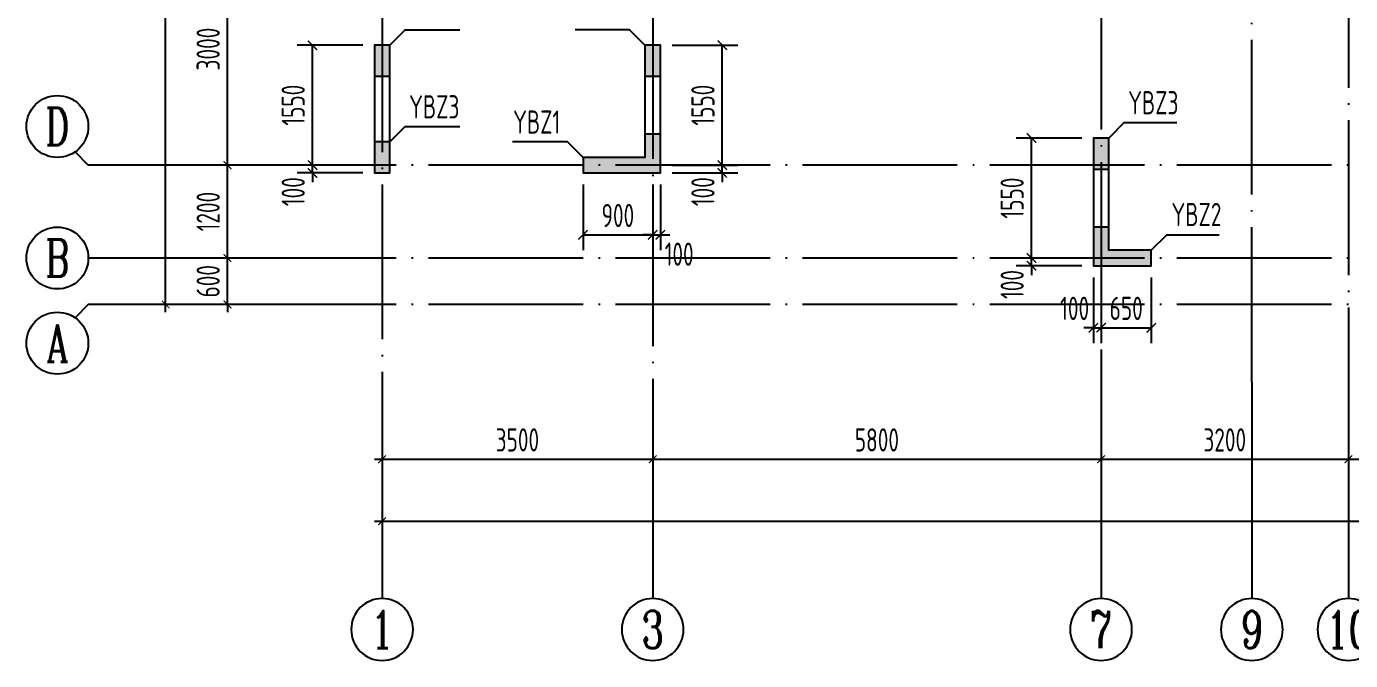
# Model space of a CAD drawing. Extents: x -655480 to 203344, y -294099 to 287156.
# Drawn here: x -308476 to -291349, y 58991 to 67183 of the extents above; entities that cross this region are included whole.
import ezdxf
from ezdxf.enums import TextEntityAlignment as Align

# ---------------------------------------------------------------- set-up
doc = ezdxf.new("R2010")
doc.units = 0
doc.header["$LTSCALE"] = 1000
doc.linetypes.add('DOTE', pattern=[2.42, 2, -0.2, 0.02, -0.2])
doc.layers.get('0').update_dxf_attribs({"linetype": 'CONTINUOUS'})
doc.layers.get('DEFPOINTS').update_dxf_attribs({"linetype": 'CONTINUOUS'})
for name, color, linetype in [('A-AXIS', 1, 'CONTINUOUS'), ('A-DOTE', 10, 'DOTE'), ('AXIS_NUM', 7, 'CONTINUOUS'), ('S-Q墙实线', 6, 'CONTINUOUS'), ('S-Q墙标注', 3, 'CONTINUOUS'), ('S-X详图填充', 252, 'CONTINUOUS'), ('S-X详图实线', 4, 'CONTINUOUS'), ('S-Y一般标注', 3, 'CONTINUOUS'), ('S-Z柱编号', 6, 'CONTINUOUS')]:
    doc.layers.add(name, color=color, linetype=linetype)
doc.styles.add('TSSD_Axis', font='complex.shx', dxfattribs={"width": 0.7, "bigfont": 'hztxt.shx'})
doc.styles.add('TSSD_DIMENSION', font='Tssdeng.shx', dxfattribs={"width": 0.7, "bigfont": 'tssdchn.shx'})
doc.styles.add('TSSD_REIN', font='tssdeng.shx', dxfattribs={"width": 0.7, "height": 300, "bigfont": 'tssdchn.shx'})
doc.styles.add('结构文字', font='zstxt.shx', dxfattribs={"width": 0.7, "bigfont": 'zshz.shx'})
doc.dimstyles.new('STRUCK', dxfattribs={"dimtxt": 400, "dimasz": 121, "dimexe": 200, "dimexo": 150, "dimgap": 115, "dimtad": 1, "dimdec": 0, "dimdsep": 46, "dimtxsty": '结构文字', "dimblk": 'ARCHTICK', "dimcen": 400, "dimclrd": 3, "dimclre": 3, "dimclrt": 7, "dimadec": 0, "dimazin": 0, "dimtfac": 1, "dimtdec": 0, "dimtix": 1, "dimtmove": 2, "dimatfit": 3, "dimldrblk": '_DIMX', "dimfxl": 1, "dimtolj": 1, "dimtzin": 0, "dimarcsym": 0})
doc.dimstyles.new('TSSD_100_100', dxfattribs={"dimtxt": 300, "dimasz": 100, "dimexe": 100, "dimexo": 250, "dimgap": 100, "dimtad": 1, "dimdec": 0, "dimzin": 0, "dimdsep": 46, "dimtxsty": 'TSSD_DIMENSION', "dimblk": 'ARCHTICK', "dimcen": 0, "dimdle": 100, "dimclrt": 7, "dimadec": 0, "dimazin": 0, "dimtfac": 1, "dimtdec": 0, "dimtix": 1, "dimtmove": 2, "dimatfit": 3, "dimldrblk": 'ARCHTICK', "dimfxl": 1, "dimtolj": 1, "dimtzin": 0, "dimarcsym": 0})

# ---------------------------------------------------------------- blocks, each defined once
blk = doc.blocks.new('ts_axno')
at = {"color": 0, "linetype": 'ByBlock', "lineweight": -2}
blk.add_circle((0, 0), 0.5, dxfattribs=at)
at = {"color": 0, "linetype": 'ByBlock', "lineweight": -2, "style": 'TSSD_Axis', "width": 0.7}
blk.add_attdef('A', text='', height=0.6, dxfattribs=at).set_placement((0, 0), align=Align.MIDDLE_CENTER)
blk = doc.blocks.new('_ArchTick')
at = {"color": 0, "linetype": 'ByBlock', "const_width": 0.15}
blk.add_lwpolyline([(-0.5, -0.5), (0.5, 0.5)], dxfattribs=at)
blk = doc.blocks.new('*D173')
at = {"layer": 'DEFPOINTS', "color": 0, "transparency": 16777216}
for p in [(2600, 5200), (3600, 5200), (3600, 4600)]:
    blk.add_point(p, dxfattribs=at)
at = {"layer": 'S-Y一般标注', "color": 0, "lineweight": -2, "transparency": 16777216}
for p, q in [((3350, 5200), (2500, 5200)), ((2600, 5200), (2600, 5300)), ((2600, 4600), (2600, 5200)), ((3350, 4600), (2500, 4600)), ((2600, 4600), (2600, 4500))]:
    blk.add_line(p, q, dxfattribs=at)
at = {"layer": 'S-Y一般标注', "color": 0, "lineweight": -2, "transparency": 16777216, "xscale": 100, "yscale": 100, "zscale": 100}
for p, rotation in [((2600, 5200), 270), ((2600, 4600), 90)]:
    blk.add_blockref('_ArchTick', p, dxfattribs=dict(at, rotation=rotation))
at = {"layer": 'S-Y一般标注', "color": 7, "transparency": 16777216, "insert": (2350, 4900), "char_height": 300, "attachment_point": 5, "rotation": 90, "style": 'TSSD_DIMENSION'}
blk.add_mtext('\\A1;600', dxfattribs=at)
blk = doc.blocks.new('*D179')
at = {"layer": 'DEFPOINTS', "color": 0, "transparency": 16777216}
for p in [(1800, 17150), (3600, 17150), (3600, 4600)]:
    blk.add_point(p, dxfattribs=at)
at = {"layer": 'S-Y一般标注', "color": 0, "lineweight": -2, "transparency": 16777216}
for p, q in [((3350, 17150), (1700, 17150)), ((1800, 4500), (1800, 17250)), ((3350, 4600), (1700, 4600))]:
    blk.add_line(p, q, dxfattribs=at)
at = {"layer": 'S-Y一般标注', "color": 0, "lineweight": -2, "transparency": 16777216, "xscale": 100, "yscale": 100, "zscale": 100}
for p, rotation in [((1800, 17150), 90), ((1800, 4600), 270)]:
    blk.add_blockref('_ArchTick', p, dxfattribs=dict(at, rotation=rotation))
at = {"layer": 'S-Y一般标注', "color": 7, "transparency": 16777216, "insert": (1550, 10875), "char_height": 300, "attachment_point": 5, "rotation": 90, "style": 'TSSD_DIMENSION'}
blk.add_mtext('\\A1;12550', dxfattribs=at)
blk = doc.blocks.new('*D181')
at = {"layer": 'DEFPOINTS', "color": 0, "transparency": 16777216}
for p in [(2600, 6400), (3600, 6400), (3600, 5200)]:
    blk.add_point(p, dxfattribs=at)
at = {"layer": 'S-Y一般标注', "color": 0, "lineweight": -2, "transparency": 16777216}
for p, q in [((3350, 6400), (2500, 6400)), ((2600, 5100), (2600, 6500)), ((3350, 5200), (2500, 5200))]:
    blk.add_line(p, q, dxfattribs=at)
at = {"layer": 'S-Y一般标注', "color": 0, "lineweight": -2, "transparency": 16777216, "xscale": 100, "yscale": 100, "zscale": 100}
for p, rotation in [((2600, 6400), 90), ((2600, 5200), 270)]:
    blk.add_blockref('_ArchTick', p, dxfattribs=dict(at, rotation=rotation))
at = {"layer": 'S-Y一般标注', "color": 7, "transparency": 16777216, "insert": (2350, 5800), "char_height": 300, "attachment_point": 5, "rotation": 90, "style": 'TSSD_DIMENSION'}
blk.add_mtext('\\A1;1200', dxfattribs=at)
blk = doc.blocks.new('*D182')
at = {"layer": 'DEFPOINTS', "color": 0, "transparency": 16777216}
for p in [(2600, 9400), (3600, 9400), (3600, 6400)]:
    blk.add_point(p, dxfattribs=at)
at = {"layer": 'S-Y一般标注', "color": 0, "lineweight": -2, "transparency": 16777216}
for p, q in [((2600, 6300), (2600, 9500)), ((3350, 9400), (2500, 9400)), ((3350, 6400), (2500, 6400))]:
    blk.add_line(p, q, dxfattribs=at)
at = {"layer": 'S-Y一般标注', "color": 0, "lineweight": -2, "transparency": 16777216, "xscale": 100, "yscale": 100, "zscale": 100}
for p, rotation in [((2600, 9400), 90), ((2600, 6400), 270)]:
    blk.add_blockref('_ArchTick', p, dxfattribs=dict(at, rotation=rotation))
at = {"layer": 'S-Y一般标注', "color": 7, "transparency": 16777216, "insert": (2350, 7900), "char_height": 300, "attachment_point": 5, "rotation": 90, "style": 'TSSD_DIMENSION'}
blk.add_mtext('\\A1;3000', dxfattribs=at)
blk = doc.blocks.new('*D187')
at = {"layer": 'DEFPOINTS', "color": 0, "transparency": 16777216}
for p in [(8100, 3600), (13900, 3600), (13900, 2600)]:
    blk.add_point(p, dxfattribs=at)
at = {"layer": 'S-Y一般标注', "color": 0, "lineweight": -2, "transparency": 16777216}
for p, q in [((8100, 3350), (8100, 2500)), ((13900, 3350), (13900, 2500)), ((8000, 2600), (14000, 2600))]:
    blk.add_line(p, q, dxfattribs=at)
at = {"layer": 'S-Y一般标注', "color": 0, "lineweight": -2, "transparency": 16777216, "xscale": 100, "yscale": 100, "zscale": 100, "rotation": 180}
blk.add_blockref('_ArchTick', (8100, 2600), dxfattribs=at)
at = {"layer": 'S-Y一般标注', "color": 0, "lineweight": -2, "transparency": 16777216, "xscale": 100, "yscale": 100, "zscale": 100}
blk.add_blockref('_ArchTick', (13900, 2600), dxfattribs=at)
at = {"layer": 'S-Y一般标注', "color": 7, "transparency": 16777216, "insert": (11000, 2850), "char_height": 300, "attachment_point": 5, "style": 'TSSD_DIMENSION'}
blk.add_mtext('\\A1;5800', dxfattribs=at)
blk = doc.blocks.new('*D188')
at = {"layer": 'DEFPOINTS', "color": 0, "transparency": 16777216}
for p in [(17100, 3600), (20300, 3600), (20300, 2600)]:
    blk.add_point(p, dxfattribs=at)
at = {"layer": 'S-Y一般标注', "color": 0, "lineweight": -2, "transparency": 16777216}
for p, q in [((17100, 3350), (17100, 2500)), ((20300, 3350), (20300, 2500)), ((17000, 2600), (20400, 2600))]:
    blk.add_line(p, q, dxfattribs=at)
at = {"layer": 'S-Y一般标注', "color": 0, "lineweight": -2, "transparency": 16777216, "xscale": 100, "yscale": 100, "zscale": 100, "rotation": 180}
blk.add_blockref('_ArchTick', (17100, 2600), dxfattribs=at)
at = {"layer": 'S-Y一般标注', "color": 0, "lineweight": -2, "transparency": 16777216, "xscale": 100, "yscale": 100, "zscale": 100}
blk.add_blockref('_ArchTick', (20300, 2600), dxfattribs=at)
at = {"layer": 'S-Y一般标注', "color": 7, "transparency": 16777216, "insert": (18700, 2850), "char_height": 300, "attachment_point": 5, "style": 'TSSD_DIMENSION'}
blk.add_mtext('\\A1;3200', dxfattribs=at)
blk = doc.blocks.new('*D195')
at = {"layer": 'DEFPOINTS', "color": 0, "transparency": 16777216}
for p in [(4600, 3600), (54600, 3600), (54600, 1800)]:
    blk.add_point(p, dxfattribs=at)
at = {"layer": 'S-Y一般标注', "color": 0, "lineweight": -2, "transparency": 16777216}
for p, q in [((4600, 3350), (4600, 1700)), ((54600, 3350), (54600, 1700)), ((4500, 1800), (54700, 1800))]:
    blk.add_line(p, q, dxfattribs=at)
at = {"layer": 'S-Y一般标注', "color": 0, "lineweight": -2, "transparency": 16777216, "xscale": 100, "yscale": 100, "zscale": 100, "rotation": 180}
blk.add_blockref('_ArchTick', (4600, 1800), dxfattribs=at)
at = {"layer": 'S-Y一般标注', "color": 0, "lineweight": -2, "transparency": 16777216, "xscale": 100, "yscale": 100, "zscale": 100}
blk.add_blockref('_ArchTick', (54600, 1800), dxfattribs=at)
at = {"layer": 'S-Y一般标注', "color": 7, "transparency": 16777216, "insert": (29600, 2050), "char_height": 300, "attachment_point": 5, "style": 'TSSD_DIMENSION'}
blk.add_mtext('\\A1;50000', dxfattribs=at)
blk = doc.blocks.new('*D196')
at = {"layer": 'DEFPOINTS', "color": 0, "transparency": 16777216}
for p in [(13900, 3600), (17100, 3600), (17100, 2600)]:
    blk.add_point(p, dxfattribs=at)
at = {"layer": 'S-Y一般标注', "color": 0, "lineweight": -2, "transparency": 16777216}
for p, q in [((13900, 3350), (13900, 2500)), ((17100, 3350), (17100, 2500)), ((13800, 2600), (17200, 2600))]:
    blk.add_line(p, q, dxfattribs=at)
at = {"layer": 'S-Y一般标注', "color": 0, "lineweight": -2, "transparency": 16777216, "xscale": 100, "yscale": 100, "zscale": 100, "rotation": 180}
blk.add_blockref('_ArchTick', (13900, 2600), dxfattribs=at)
at = {"layer": 'S-Y一般标注', "color": 0, "lineweight": -2, "transparency": 16777216, "xscale": 100, "yscale": 100, "zscale": 100}
blk.add_blockref('_ArchTick', (17100, 2600), dxfattribs=at)
at = {"layer": 'S-Y一般标注', "color": 7, "transparency": 16777216, "insert": (15500, 2850), "char_height": 300, "attachment_point": 5, "style": 'TSSD_DIMENSION'}
blk.add_mtext('\\A1;3200', dxfattribs=at)
blk = doc.blocks.new('*D197')
at = {"layer": 'DEFPOINTS', "color": 0, "transparency": 16777216}
for p in [(4600, 3600), (8100, 3600), (8100, 2600)]:
    blk.add_point(p, dxfattribs=at)
at = {"layer": 'S-Y一般标注', "color": 0, "lineweight": -2, "transparency": 16777216}
for p, q in [((4600, 3350), (4600, 2500)), ((8100, 3350), (8100, 2500)), ((4500, 2600), (8200, 2600))]:
    blk.add_line(p, q, dxfattribs=at)
at = {"layer": 'S-Y一般标注', "color": 0, "lineweight": -2, "transparency": 16777216, "xscale": 100, "yscale": 100, "zscale": 100, "rotation": 180}
blk.add_blockref('_ArchTick', (4600, 2600), dxfattribs=at)
at = {"layer": 'S-Y一般标注', "color": 0, "lineweight": -2, "transparency": 16777216, "xscale": 100, "yscale": 100, "zscale": 100}
blk.add_blockref('_ArchTick', (8100, 2600), dxfattribs=at)
at = {"layer": 'S-Y一般标注', "color": 7, "transparency": 16777216, "insert": (6350, 2850), "char_height": 300, "attachment_point": 5, "style": 'TSSD_DIMENSION'}
blk.add_mtext('\\A1;3500', dxfattribs=at)
blk = doc.blocks.new('*D1699')
at = {"layer": 'DEFPOINTS', "color": 0, "transparency": 16777216}
for p in [(-304776, 65391), (-303976, 65391), (-303976, 65291)]:
    blk.add_point(p, dxfattribs=at)
at = {"layer": 'S-Q墙标注', "color": 3, "lineweight": -2, "transparency": 16777216}
for p, q in [((-304776, 65391), (-304776, 65512)), ((-304126, 65391), (-304976, 65391)), ((-304126, 65291), (-304976, 65291)), ((-304776, 65291), (-304776, 65391)), ((-304776, 65291), (-304776, 65170))]:
    blk.add_line(p, q, dxfattribs=at)
at = {"layer": 'S-Q墙标注', "color": 3, "lineweight": -2, "transparency": 16777216, "xscale": 121, "yscale": 121, "zscale": 121}
for p, rotation in [((-304776, 65391), 270), ((-304776, 65291), 90)]:
    blk.add_blockref('_ArchTick', p, dxfattribs=dict(at, rotation=rotation))
at = {"layer": 'S-Q墙标注', "color": 7, "transparency": 16777216, "insert": (-305026, 65049), "char_height": 300, "attachment_point": 5, "rotation": 90, "style": 'TSSD_REIN'}
blk.add_mtext('\\A1;100', dxfattribs=at)
blk = doc.blocks.new('_DIMX')
blk.add_line((-150, 0), (150, 0))
at = {"const_width": 50}
blk.add_lwpolyline([(-70, -70), (70, 70)], dxfattribs=at)
blk = doc.blocks.new('*D1700')
at = {"layer": 'DEFPOINTS', "color": 0, "transparency": 16777216}
for p in [(-304776, 66941), (-303976, 66941), (-303976, 65391)]:
    blk.add_point(p, dxfattribs=at)
at = {"layer": 'S-Q墙标注', "color": 3, "lineweight": -2, "transparency": 16777216}
for p, q in [((-304126, 66941), (-304976, 66941)), ((-304776, 65391), (-304776, 66941)), ((-304126, 65391), (-304976, 65391))]:
    blk.add_line(p, q, dxfattribs=at)
at = {"layer": 'S-Q墙标注', "color": 3, "lineweight": -2, "transparency": 16777216, "xscale": 121, "yscale": 121, "zscale": 121}
for p, rotation in [((-304776, 66941), 90), ((-304776, 65391), 270)]:
    blk.add_blockref('_ArchTick', p, dxfattribs=dict(at, rotation=rotation))
at = {"layer": 'S-Q墙标注', "color": 7, "transparency": 16777216, "insert": (-305026, 66166), "char_height": 300, "attachment_point": 5, "rotation": 90, "style": 'TSSD_REIN'}
blk.add_mtext('\\A1;1550', dxfattribs=at)
blk = doc.blocks.new('*D1703')
at = {"layer": 'DEFPOINTS', "color": 0, "transparency": 16777216}
for p in [(-300276, 65391), (-300276, 65291), (-299476, 65391)]:
    blk.add_point(p, dxfattribs=at)
at = {"layer": 'S-Q墙标注', "color": 3, "lineweight": -2, "transparency": 16777216}
for p, q in [((-299476, 65391), (-299476, 65512)), ((-300126, 65391), (-299276, 65391)), ((-300126, 65291), (-299276, 65291)), ((-299476, 65291), (-299476, 65391)), ((-299476, 65291), (-299476, 65170))]:
    blk.add_line(p, q, dxfattribs=at)
at = {"layer": 'S-Q墙标注', "color": 3, "lineweight": -2, "transparency": 16777216, "xscale": 121, "yscale": 121, "zscale": 121}
for p, rotation in [((-299476, 65391), 270), ((-299476, 65291), 90)]:
    blk.add_blockref('_ArchTick', p, dxfattribs=dict(at, rotation=rotation))
at = {"layer": 'S-Q墙标注', "color": 7, "transparency": 16777216, "insert": (-299726, 65049), "char_height": 300, "attachment_point": 5, "rotation": 90, "style": 'TSSD_REIN'}
blk.add_mtext('\\A1;100', dxfattribs=at)
blk = doc.blocks.new('*D1704')
at = {"layer": 'DEFPOINTS', "color": 0, "transparency": 16777216}
for p in [(-300276, 66941), (-299476, 66941), (-300276, 65391)]:
    blk.add_point(p, dxfattribs=at)
at = {"layer": 'S-Q墙标注', "color": 3, "lineweight": -2, "transparency": 16777216}
for p, q in [((-300126, 66941), (-299276, 66941)), ((-299476, 65391), (-299476, 66941)), ((-300126, 65391), (-299276, 65391))]:
    blk.add_line(p, q, dxfattribs=at)
at = {"layer": 'S-Q墙标注', "color": 3, "lineweight": -2, "transparency": 16777216, "xscale": 121, "yscale": 121, "zscale": 121}
for p, rotation in [((-299476, 66941), 90), ((-299476, 65391), 270)]:
    blk.add_blockref('_ArchTick', p, dxfattribs=dict(at, rotation=rotation))
at = {"layer": 'S-Q墙标注', "color": 7, "transparency": 16777216, "insert": (-299726, 66166), "char_height": 300, "attachment_point": 5, "rotation": 90, "style": 'TSSD_REIN'}
blk.add_mtext('\\A1;1550', dxfattribs=at)
blk = doc.blocks.new('*D1705')
at = {"layer": 'DEFPOINTS', "color": 0, "transparency": 16777216}
for p in [(-301276, 65291), (-300376, 65291), (-300376, 64491)]:
    blk.add_point(p, dxfattribs=at)
at = {"layer": 'S-Q墙标注', "color": 3, "lineweight": -2, "transparency": 16777216}
for p, q in [((-301276, 65141), (-301276, 64291)), ((-300376, 65141), (-300376, 64291)), ((-301276, 64491), (-300376, 64491))]:
    blk.add_line(p, q, dxfattribs=at)
at = {"layer": 'S-Q墙标注', "color": 3, "lineweight": -2, "transparency": 16777216, "xscale": 121, "yscale": 121, "zscale": 121, "rotation": 180}
blk.add_blockref('_ArchTick', (-301276, 64491), dxfattribs=at)
at = {"layer": 'S-Q墙标注', "color": 3, "lineweight": -2, "transparency": 16777216, "xscale": 121, "yscale": 121, "zscale": 121}
blk.add_blockref('_ArchTick', (-300376, 64491), dxfattribs=at)
at = {"layer": 'S-Q墙标注', "color": 7, "transparency": 16777216, "insert": (-300826, 64741), "char_height": 300, "attachment_point": 5, "style": 'TSSD_REIN'}
blk.add_mtext('\\A1;900', dxfattribs=at)
blk = doc.blocks.new('*D1706')
at = {"layer": 'DEFPOINTS', "color": 0, "transparency": 16777216}
for p in [(-300376, 65291), (-300276, 65291), (-300276, 64491)]:
    blk.add_point(p, dxfattribs=at)
at = {"layer": 'S-Q墙标注', "color": 3, "lineweight": -2, "transparency": 16777216}
for p, q in [((-300376, 65141), (-300376, 64291)), ((-300276, 65141), (-300276, 64291)), ((-300376, 64491), (-300497, 64491)), ((-300376, 64491), (-300276, 64491)), ((-300276, 64491), (-300155, 64491))]:
    blk.add_line(p, q, dxfattribs=at)
at = {"layer": 'S-Q墙标注', "color": 3, "lineweight": -2, "transparency": 16777216, "xscale": 121, "yscale": 121, "zscale": 121}
blk.add_blockref('_ArchTick', (-300376, 64491), dxfattribs=at)
at = {"layer": 'S-Q墙标注', "color": 3, "lineweight": -2, "transparency": 16777216, "xscale": 121, "yscale": 121, "zscale": 121, "rotation": 180}
blk.add_blockref('_ArchTick', (-300276, 64491), dxfattribs=at)
at = {"layer": 'S-Q墙标注', "color": 7, "transparency": 16777216, "insert": (-300034, 64241), "char_height": 300, "attachment_point": 5, "style": 'TSSD_REIN'}
blk.add_mtext('\\A1;100', dxfattribs=at)
blk = doc.blocks.new('*D1707')
at = {"layer": 'DEFPOINTS', "color": 0, "transparency": 16777216}
for p in [(-295476, 64191), (-294676, 64191), (-294676, 64091)]:
    blk.add_point(p, dxfattribs=at)
at = {"layer": 'S-Q墙标注', "color": 3, "lineweight": -2, "transparency": 16777216}
for p, q in [((-295476, 64191), (-295476, 64312)), ((-294826, 64191), (-295676, 64191)), ((-294826, 64091), (-295676, 64091)), ((-295476, 64091), (-295476, 64191)), ((-295476, 64091), (-295476, 63970))]:
    blk.add_line(p, q, dxfattribs=at)
at = {"layer": 'S-Q墙标注', "color": 3, "lineweight": -2, "transparency": 16777216, "xscale": 121, "yscale": 121, "zscale": 121}
for p, rotation in [((-295476, 64191), 270), ((-295476, 64091), 90)]:
    blk.add_blockref('_ArchTick', p, dxfattribs=dict(at, rotation=rotation))
at = {"layer": 'S-Q墙标注', "color": 7, "transparency": 16777216, "insert": (-295726, 63849), "char_height": 300, "attachment_point": 5, "rotation": 90, "style": 'TSSD_REIN'}
blk.add_mtext('\\A1;100', dxfattribs=at)
blk = doc.blocks.new('*D1708')
at = {"layer": 'DEFPOINTS', "color": 0, "transparency": 16777216}
for p in [(-295476, 65741), (-294676, 65741), (-294676, 64191)]:
    blk.add_point(p, dxfattribs=at)
at = {"layer": 'S-Q墙标注', "color": 3, "lineweight": -2, "transparency": 16777216}
for p, q in [((-294826, 65741), (-295676, 65741)), ((-295476, 64191), (-295476, 65741)), ((-294826, 64191), (-295676, 64191))]:
    blk.add_line(p, q, dxfattribs=at)
at = {"layer": 'S-Q墙标注', "color": 3, "lineweight": -2, "transparency": 16777216, "xscale": 121, "yscale": 121, "zscale": 121}
for p, rotation in [((-295476, 65741), 90), ((-295476, 64191), 270)]:
    blk.add_blockref('_ArchTick', p, dxfattribs=dict(at, rotation=rotation))
at = {"layer": 'S-Q墙标注', "color": 7, "transparency": 16777216, "insert": (-295726, 64966), "char_height": 300, "attachment_point": 5, "rotation": 90, "style": 'TSSD_REIN'}
blk.add_mtext('\\A1;1550', dxfattribs=at)
blk = doc.blocks.new('*D1709')
at = {"layer": 'DEFPOINTS', "color": 0, "transparency": 16777216}
for p in [(-294676, 64091), (-294576, 64091), (-294576, 63291)]:
    blk.add_point(p, dxfattribs=at)
at = {"layer": 'S-Q墙标注', "color": 3, "lineweight": -2, "transparency": 16777216}
for p, q in [((-294676, 63941), (-294676, 63091)), ((-294576, 63941), (-294576, 63091)), ((-294676, 63291), (-294797, 63291)), ((-294676, 63291), (-294576, 63291)), ((-294576, 63291), (-294455, 63291))]:
    blk.add_line(p, q, dxfattribs=at)
at = {"layer": 'S-Q墙标注', "color": 3, "lineweight": -2, "transparency": 16777216, "xscale": 121, "yscale": 121, "zscale": 121}
blk.add_blockref('_ArchTick', (-294676, 63291), dxfattribs=at)
at = {"layer": 'S-Q墙标注', "color": 3, "lineweight": -2, "transparency": 16777216, "xscale": 121, "yscale": 121, "zscale": 121, "rotation": 180}
blk.add_blockref('_ArchTick', (-294576, 63291), dxfattribs=at)
at = {"layer": 'S-Q墙标注', "color": 7, "transparency": 16777216, "insert": (-294918, 63541), "char_height": 300, "attachment_point": 5, "style": 'TSSD_REIN'}
blk.add_mtext('\\A1;100', dxfattribs=at)
blk = doc.blocks.new('*D1710')
at = {"layer": 'DEFPOINTS', "color": 0, "transparency": 16777216}
for p in [(-294576, 64091), (-293926, 64091), (-293926, 63291)]:
    blk.add_point(p, dxfattribs=at)
at = {"layer": 'S-Q墙标注', "color": 3, "lineweight": -2, "transparency": 16777216}
for p, q in [((-294576, 63941), (-294576, 63091)), ((-293926, 63941), (-293926, 63091)), ((-294576, 63291), (-293926, 63291))]:
    blk.add_line(p, q, dxfattribs=at)
at = {"layer": 'S-Q墙标注', "color": 3, "lineweight": -2, "transparency": 16777216, "xscale": 121, "yscale": 121, "zscale": 121, "rotation": 180}
blk.add_blockref('_ArchTick', (-294576, 63291), dxfattribs=at)
at = {"layer": 'S-Q墙标注', "color": 3, "lineweight": -2, "transparency": 16777216, "xscale": 121, "yscale": 121, "zscale": 121}
blk.add_blockref('_ArchTick', (-293926, 63291), dxfattribs=at)
at = {"layer": 'S-Q墙标注', "color": 7, "transparency": 16777216, "insert": (-294251, 63541), "char_height": 300, "attachment_point": 5, "style": 'TSSD_REIN'}
blk.add_mtext('\\A1;650', dxfattribs=at)
blk = doc.blocks.new('20210726.16395156')
at = {"layer": 'A-AXIS'}
for p, q in [((800, 6400), (628.4, 6571.7)), ((3600, 6400), (800, 6400)), ((3600, 5200), (800, 5200)), ((800, 4600), (628.4, 4428.4)), ((3600, 4600), (800, 4600)), ((4600, 3600), (4600, 800)), ((8100, 3600), (8100, 800)), ((13900, 3600), (13900, 800)), ((15850, 3600), (15850, 800)), ((17100, 3600), (17100, 800))]:
    blk.add_line(p, q, dxfattribs=at)
at = {"layer": 'A-DOTE'}
for p, q in [((4600, 18249.9), (4600, 3600)), ((13900.2, 13700), (13900, 3600)), ((15850, 3600), (15850, 11500)), ((8100, 10900), (8100, 3600)), ((17100, 9400), (17100, 3600)), ((55600, 6400), (3600, 6400)), ((55600, 5200), (3600, 5200)), ((55600, 4600), (3600, 4600))]:
    blk.add_line(p, q, dxfattribs=at)
at = {"layer": 'A-AXIS'}
ref = blk.add_blockref('ts_axno', (400, 6900), dxfattribs=dict(at, xscale=800, yscale=800, zscale=800, rotation=180))
ref.add_attrib('C', 'D', dxfattribs={"layer": 'AXIS_NUM', "height": 480, "style": 'TSSD_Axis', "width": 0.7}).set_placement((400, 6900), align=Align.MIDDLE_CENTER)
ref = blk.add_blockref('ts_axno', (400, 5200), dxfattribs=dict(at, xscale=800, yscale=800, zscale=800))
ref.add_attrib('A', 'B', dxfattribs={"layer": 'AXIS_NUM', "height": 480, "style": 'TSSD_Axis', "width": 0.7}).set_placement((400, 5200), align=Align.MIDDLE_CENTER)
ref = blk.add_blockref('ts_axno', (400, 4100), dxfattribs=dict(at, xscale=800, yscale=800, zscale=800))
ref.add_attrib('F', 'A', dxfattribs={"layer": 'AXIS_NUM', "height": 480, "style": 'TSSD_Axis', "width": 0.7}).set_placement((400, 4100), align=Align.MIDDLE_CENTER)
ref = blk.add_blockref('ts_axno', (4600, 400), dxfattribs=dict(at, xscale=-800, yscale=800, zscale=800, rotation=180))
ref.add_attrib('1', '1', dxfattribs={"layer": 'AXIS_NUM', "height": 480, "style": 'TSSD_Axis', "width": 0.7}).set_placement((4600, 400), align=Align.MIDDLE_CENTER)
ref = blk.add_blockref('ts_axno', (8100, 400), dxfattribs=dict(at, xscale=-800, yscale=800, zscale=800, rotation=180))
ref.add_attrib('2', '3', dxfattribs={"layer": 'AXIS_NUM', "height": 480, "style": 'TSSD_Axis', "width": 0.7}).set_placement((8100, 400), align=Align.MIDDLE_CENTER)
ref = blk.add_blockref('ts_axno', (13900, 400), dxfattribs=dict(at, xscale=-800, yscale=800, zscale=800, rotation=180))
ref.add_attrib('5', '7', dxfattribs={"layer": 'AXIS_NUM', "height": 480, "style": 'TSSD_Axis', "width": 0.7}).set_placement((13900, 400), align=Align.MIDDLE_CENTER)
ref = blk.add_blockref('ts_axno', (15850, 400), dxfattribs=dict(at, xscale=-800, yscale=800, zscale=800, rotation=180))
ref.add_attrib('5', '9', dxfattribs={"layer": 'AXIS_NUM', "height": 480, "style": 'TSSD_Axis', "width": 0.7}).set_placement((15850, 400), align=Align.MIDDLE_CENTER)
ref = blk.add_blockref('ts_axno', (17100, 400), dxfattribs=dict(at, xscale=-800, yscale=800, zscale=800, rotation=180))
ref.add_attrib('8', '10', dxfattribs={"layer": 'AXIS_NUM', "height": 480, "style": 'TSSD_Axis', "width": 0.7}).set_placement((17100, 400), align=Align.MIDDLE_CENTER)
at = {"layer": 'S-Y一般标注'}
for base, p1, p2, picture, middle in [((1800, 17150), (3600, 4600), (3600, 17150), '*D179', (1550, 10875)), ((2600, 9400), (3600, 6400), (3600, 9400), '*D182', (2350, 7900)), ((2600, 6400), (3600, 5200), (3600, 6400), '*D181', (2350, 5800)), ((2600, 5200), (3600, 4600), (3600, 5200), '*D173', (2350, 4900))]:
    dim = blk.add_linear_dim(base=base, p1=p1, p2=p2, angle=90, dimstyle='TSSD_100_100', dxfattribs=at)
    dim.commit()
    dim.dimension.update_dxf_attribs({"geometry": picture, "text_midpoint": middle})
for base, p1, p2, picture, middle in [((54600, 1800), (4600, 3600), (54600, 3600), '*D195', (29600, 2050)), ((8100, 2600), (4600, 3600), (8100, 3600), '*D197', (6350, 2850)), ((13900, 2600), (8100, 3600), (13900, 3600), '*D187', (11000, 2850)), ((17100, 2600), (13900, 3600), (17100, 3600), '*D196', (15500, 2850)), ((20300, 2600), (17100, 3600), (20300, 3600), '*D188', (18700, 2850))]:
    dim = blk.add_linear_dim(base=base, p1=p1, p2=p2, dimstyle='TSSD_100_100', dxfattribs=at)
    dim.commit()
    dim.dimension.update_dxf_attribs({"geometry": picture, "text_midpoint": middle})

msp = doc.modelspace()

# ---------------------------------------------------------------- hatches: boundary and pattern name
at = {"layer": 'S-X详图填充'}
h = msp.add_hatch(color=256, dxfattribs=at)
h.dxf.hatch_style = 1
h.paths.add_polyline_path([(-303976.01, 66541.2), (-303776.01, 66541.2), (-303776.01, 66941.2), (-303976.01, 66941.2)])
h = msp.add_hatch(color=256, dxfattribs=at)
h.dxf.hatch_style = 1
h.paths.add_polyline_path([(-300476.01, 66541.2), (-300276.01, 66541.2), (-300276.01, 66941.2), (-300476.01, 66941.2)])
h = msp.add_hatch(color=256, dxfattribs=at)
h.dxf.hatch_style = 1
h.paths.add_polyline_path([(-300276.01, 65791.2), (-300476.01, 65791.2), (-300476.01, 65491.2), (-301276.01, 65491.2), (-301276.01, 65291.2), (-300276.01, 65291.2)])
h = msp.add_hatch(color=256, dxfattribs=at)
h.dxf.hatch_style = 1
h.paths.add_polyline_path([(-303776.01, 65691.2), (-303976.01, 65691.2), (-303976.01, 65291.2), (-303776.01, 65291.2)])
h = msp.add_hatch(color=256, dxfattribs=at)
h.dxf.hatch_style = 1
h.paths.add_polyline_path([(-294676.01, 65341.19), (-294476.01, 65341.19), (-294476.01, 65741.19), (-294676.01, 65741.19)])
h = msp.add_hatch(color=256, dxfattribs=at)
h.dxf.hatch_style = 1
h.paths.add_polyline_path([(-294476.01, 64591.19), (-294676.01, 64591.19), (-294676.01, 64091.19), (-293926.02, 64091.19), (-293926.02, 64291.19), (-294476.01, 64291.19)])

# ---------------------------------------------------------------- linework, layer by layer
at = {"layer": 'S-Q墙实线'}
for points in [[(-303776.01, 65291.2), (-303776.01, 66941.2), (-303976.01, 66941.2), (-303976.01, 65291.2)], [(-294676.01, 64091.19), (-293926.02, 64091.19), (-293926.02, 64291.19), (-294476.01, 64291.19), (-294476.01, 65741.19), (-294676.01, 65741.19)]]:
    msp.add_lwpolyline(points, close=True, dxfattribs=at)
msp.add_lwpolyline([(-301176.02, 65491.2), (-301276.01, 65491.2), (-301276.01, 65291.2), (-301176.02, 65291.2), (-300276.01, 65291.2), (-300276.01, 66941.2), (-300476.01, 66941.2), (-300476.01, 65491.2), (-301176.02, 65491.2)], dxfattribs=at)
at = {"layer": 'S-X详图实线'}
for points in [[(-303976.01, 66541.2), (-303776.01, 66541.2), (-303776.01, 66941.2), (-303976.01, 66941.2), (-303976.01, 66541.2)], [(-300476.01, 66541.2), (-300276.01, 66541.2), (-300276.01, 66941.2), (-300476.01, 66941.2), (-300476.01, 66541.2)], [(-300276.01, 65791.2), (-300476.01, 65791.2), (-300476.01, 65491.2), (-301276.01, 65491.2), (-301276.01, 65291.2), (-300276.01, 65291.2), (-300276.01, 65791.2)], [(-303776.01, 65691.2), (-303976.01, 65691.2), (-303976.01, 65291.2), (-303776.01, 65291.2), (-303776.01, 65691.2)], [(-294676.01, 65341.19), (-294476.01, 65341.19), (-294476.01, 65741.19), (-294676.01, 65741.19), (-294676.01, 65341.19)], [(-294476.01, 64591.19), (-294676.01, 64591.19), (-294676.01, 64091.19), (-293926.02, 64091.19), (-293926.02, 64291.19), (-294476.01, 64291.19), (-294476.01, 64591.19)]]:
    msp.add_lwpolyline(points, close=True, dxfattribs=at)
at = {"layer": 'S-Z柱编号', "color": 7}
for points in [[(-303776.01, 66941.16), (-303576.01, 67141.16), (-302868.63, 67141.16)], [(-300476.01, 66941.2), (-300676.01, 67141.2), (-301379.88, 67141.2)], [(-294476.01, 65741.19), (-294276.01, 65941.19), (-293597.4, 65941.19)], [(-303776.01, 65691.2), (-303576.01, 65891.2), (-302868.63, 65891.2)], [(-301276.01, 65491.2), (-301476.01, 65691.2), (-302191.22, 65691.2)], [(-293926.02, 64291.19), (-293726.02, 64491.19), (-293048.16, 64491.19)]]:
    msp.add_lwpolyline(points, dxfattribs=at)

# ---------------------------------------------------------------- block references
at = {"layer": 'A-DOTE'}
msp.add_blockref('20210726.16395156', (-308476.02, 58991.15), dxfattribs=at)

# ---------------------------------------------------------------- texts
at = {"layer": 'S-Z柱编号', "color": 7, "style": 'TSSD_REIN', "width": 0.7}
for s, p in [('YBZ3', (-303527.03, 65904.94)), ('YBZ3', (-294226.17, 65957.95)), ('YBZ1', (-302181.78, 65708.05)), ('YBZ2', (-293665.79, 64513.59))]:
    msp.add_text(s, height=300, dxfattribs=at).set_placement(p, align=Align.BOTTOM_LEFT)

# ---------------------------------------------------------------- dimensions: what is measured, and where the dimension line sits
at = {"layer": 'S-Q墙标注'}
for base, p1, p2, picture, middle in [((-304776.01, 66941.16), (-303976.01, 65391.2), (-303976.01, 66941.16), '*D1700', (-305026.01, 66166.18)), ((-299476.01, 66941.2), (-300276.01, 65391.2), (-300276.01, 66941.2), '*D1704', (-299726.01, 66166.2)), ((-295476.01, 65741.19), (-294676.01, 64191.2), (-294676.01, 65741.19), '*D1708', (-295726.01, 64966.2))]:
    dim = msp.add_linear_dim(base=base, p1=p1, p2=p2, angle=90, dimstyle='STRUCK', override={"dimtxt": 300, "dimgap": 100, "dimtxsty": 'TSSD_REIN'}, dxfattribs=at)
    dim.commit()
    dim.dimension.update_dxf_attribs({"geometry": picture, "text_midpoint": middle})
for base, p1, p2, picture, middle in [((-304776.01, 65391.2), (-303976.01, 65291.2), (-303976.01, 65391.2), '*D1699', (-305026.01, 65049.28)), ((-299476.01, 65391.2), (-300276.01, 65291.2), (-300276.01, 65391.2), '*D1703', (-299726.01, 65049.28)), ((-295476.01, 64191.2), (-294676.01, 64091.19), (-294676.01, 64191.2), '*D1707', (-295726.01, 63849.27))]:
    dim = msp.add_linear_dim(base=base, p1=p1, p2=p2, angle=90, dimstyle='STRUCK', override={"dimtxt": 300, "dimgap": 100, "dimtxsty": 'TSSD_REIN'}, dxfattribs=at)
    dim.commit()
    dim.dimension.update_dxf_attribs({"geometry": picture, "text_midpoint": middle, "dimtype": 160})
for base, p1, p2, picture, middle in [((-300376.02, 64491.2), (-301276.01, 65291.2), (-300376.02, 65291.2), '*D1705', (-300826.01, 64741.2)), ((-293926.02, 63291.19), (-294575.99, 64091.19), (-293926.02, 64091.19), '*D1710', (-294251, 63541.19))]:
    dim = msp.add_linear_dim(base=base, p1=p1, p2=p2, dimstyle='STRUCK', override={"dimtxt": 300, "dimgap": 100, "dimtxsty": 'TSSD_REIN'}, dxfattribs=at)
    dim.commit()
    dim.dimension.update_dxf_attribs({"geometry": picture, "text_midpoint": middle})
for base, p1, p2, picture, middle in [((-300276.01, 64491.2), (-300376.02, 65291.2), (-300276.01, 65291.2), '*D1706', (-300034.09, 64241.2)), ((-294575.99, 63291.19), (-294676.01, 64091.19), (-294575.99, 64091.19), '*D1709', (-294917.93, 63541.19))]:
    dim = msp.add_linear_dim(base=base, p1=p1, p2=p2, dimstyle='STRUCK', override={"dimtxt": 300, "dimgap": 100, "dimtxsty": 'TSSD_REIN'}, dxfattribs=at)
    dim.commit()
    dim.dimension.update_dxf_attribs({"geometry": picture, "text_midpoint": middle, "dimtype": 160})

doc.saveas('drawing.dxf')
